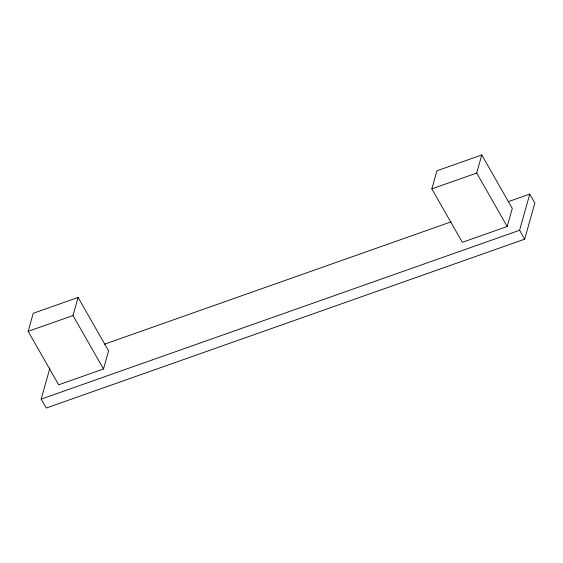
<?xml version="1.0" encoding="UTF-8"?>
<svg xmlns="http://www.w3.org/2000/svg" width="563" height="563" viewBox="0 0 563 563"><rect width="100%" height="100%" fill="white"/><g stroke="black" fill="none" stroke-linecap="round" stroke-linejoin="round"><path stroke-width="0.84" d="M28.15 331.361L33.231 313.274L78.088 297.447L108.589 350.89L103.508 368.976L58.651 384.81L28.15 331.361L73.007 315.533L78.088 297.447M508.206 201.695L529.769 194.087L534.85 202.997L524.681 239.169L46.243 408.034L41.162 399.132L49.91 368.005M431.835 188.879L436.916 170.793L481.773 154.966L512.274 208.409L507.193 226.495L462.336 242.329L431.835 188.879L476.685 173.052L481.773 154.966M524.681 239.169L519.6 230.26L529.769 194.087M104.394 344.225L450.991 221.892M41.162 399.132L519.6 230.26M476.685 173.052L507.193 226.495M73.007 315.533L103.508 368.976"/></g></svg>
